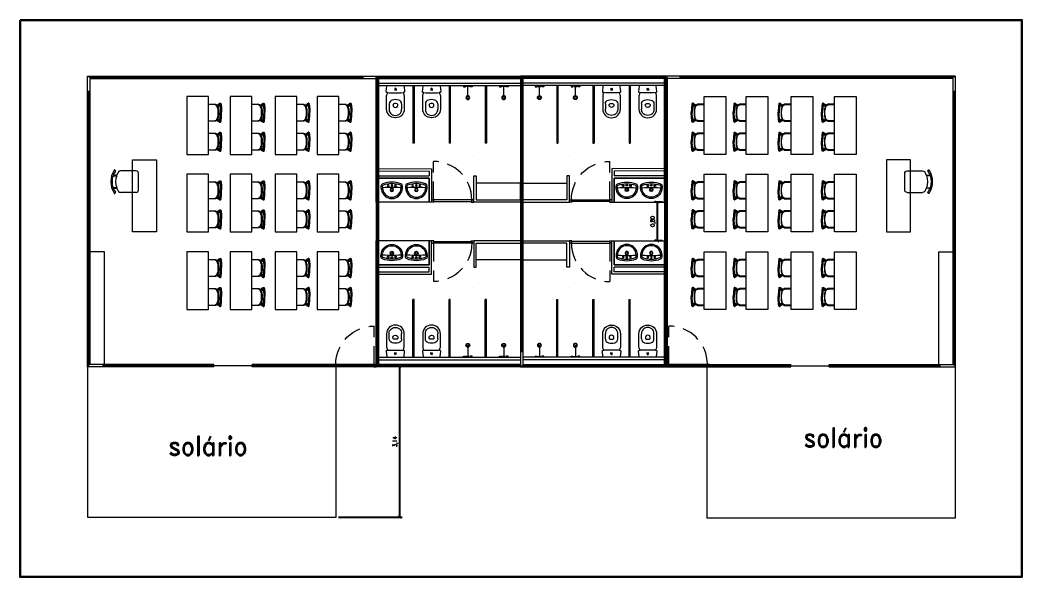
# Model space of a CAD drawing. Header units: metres. Extents: x 20 to 233, y -17 to 33.
# Drawn here: x 85.23 to 106.06, y 18.02 to 29.6 of the extents above; entities that cross this region are included whole.
import ezdxf

# ---------------------------------------------------------------- set-up
doc = ezdxf.new("R2010")
doc.units = ezdxf.units.M
doc.header["$LTSCALE"] = 0.3
doc.header["$PDMODE"] = 35
doc.header["$PDSIZE"] = 0.05
doc.linetypes.add('CENTER2', pattern=[28.575, 19.05, -3.175, 3.175, -3.175])
doc.linetypes.add('HIDDEN', pattern=[9.525, 6.35, -3.175])
doc.layers.get('0').update_dxf_attribs({"lineweight": 13})
doc.layers.get('Defpoints').update_dxf_attribs({"lineweight": 13})
doc.layers.add('arq-alvenaria-vista-cinza', color=7, linetype='Continuous', lineweight=13, true_color=0x858585)
doc.layers.add('estrut-eixos-linha', color=7, linetype='CENTER2', lineweight=9, true_color=0xc96e6f)
for name, color, linetype, lineweight in [('arq-alvenaria-vista-fina', 2, 'Continuous', 13), ('arq-janelas', 20, 'Continuous', 13), ('arq-metalica-media', 5, 'Continuous', 30), ('arq-portas', 4, 'Continuous', 13)]:
    doc.layers.add(name, color=color, linetype=linetype, lineweight=lineweight)
doc.styles.add('txt-cota', font='romand.shx', dxfattribs={"width": 0.85})
doc.styles.add('txt-pequeno', font='romand.shx', dxfattribs={"width": 0.9, "height": 1.6})
doc.dimstyles.new('Tecnica', dxfattribs={"dimscale": 0, "dimtxt": 1.65, "dimasz": 1.4, "dimexe": 1.25, "dimexo": 0.9, "dimtad": 1, "dimzin": 1, "dimtxsty": 'txt-cota', "dimblk": 'ARCHTICK', "dimcen": 2.5, "dimclrt": 7, "dimazin": 0, "dimtfac": 1, "dimtix": 1, "dimtmove": 0, "dimatfit": 3, "dimfxl": 1, "dimarcsym": 0})

# ---------------------------------------------------------------- blocks, each defined once
blk = doc.blocks.new('cadeirass')
at = {"layer": 'arq-alvenaria-vista-cinza'}
for p, q in [((149.67, -18.222), (149.671, -18.219)), ((149.67, -18.222), (149.671, -18.225)), ((149.671, -18.219), (149.672, -18.216)), ((149.672, -18.228), (149.671, -18.225)), ((149.672, -18.216), (149.676, -18.212)), ((149.672, -18.228), (149.673, -18.229)), ((149.682, -18.243), (149.673, -18.229)), ((149.676, -18.212), (149.681, -18.209)), ((149.681, -18.209), (149.686, -18.207)), ((149.69, -18.256), (149.682, -18.243)), ((149.685, -18.226), (149.688, -18.224)), ((149.686, -18.207), (149.692, -18.206)), ((149.693, -18.333), (149.686, -18.464)), ((149.688, -18.224), (149.689, -18.223)), ((149.689, -18.223), (149.692, -18.222)), ((149.697, -18.234), (149.689, -18.223)), ((149.696, -18.266), (149.69, -18.256)), ((149.692, -18.206), (149.72, -18.202)), ((149.692, -18.222), (149.696, -18.221)), ((149.695, -18.321), (149.693, -18.333)), ((149.699, -18.31), (149.695, -18.321)), ((149.696, -18.221), (149.722, -18.218)), ((149.709, -18.284), (149.696, -18.266)), ((149.707, -18.246), (149.697, -18.234)), ((149.706, -18.299), (149.699, -18.31)), ((149.699, -18.464), (149.706, -18.333)), ((149.703, -18.23), (149.702, -18.233)), ((149.703, -18.238), (149.702, -18.233)), ((149.703, -18.227), (149.707, -18.223)), ((149.703, -18.23), (149.703, -18.227)), ((149.708, -18.248), (149.703, -18.238)), ((149.714, -18.29), (149.706, -18.299)), ((149.706, -18.333), (149.708, -18.323)), ((149.707, -18.223), (149.711, -18.22)), ((149.709, -18.25), (149.707, -18.246)), ((149.712, -18.255), (149.708, -18.248)), ((149.708, -18.323), (149.712, -18.314)), ((149.709, -18.284), (149.718, -18.286)), ((149.711, -18.22), (149.713, -18.219)), ((149.716, -18.261), (149.712, -18.255)), ((149.712, -18.314), (149.717, -18.305)), ((149.724, -18.283), (149.714, -18.29)), ((149.716, -18.262), (149.716, -18.261)), ((149.716, -18.262), (149.719, -18.266)), ((149.717, -18.305), (149.725, -18.298)), ((149.718, -18.286), (149.725, -18.28)), ((149.719, -18.234), (149.72, -18.234)), ((149.719, -18.236), (149.719, -18.234)), ((149.719, -18.266), (149.729, -18.27)), ((149.719, -18.267), (149.723, -18.272)), ((149.72, -18.202), (149.748, -18.199)), ((149.72, -18.234), (149.721, -18.233)), ((149.724, -18.241), (149.72, -18.234)), ((149.721, -18.233), (149.724, -18.232)), ((149.722, -18.218), (149.75, -18.215)), ((149.725, -18.28), (149.723, -18.272)), ((149.724, -18.232), (149.728, -18.23)), ((149.728, -18.248), (149.724, -18.241)), ((149.741, -18.274), (149.724, -18.283)), ((149.725, -18.298), (149.734, -18.291)), ((149.728, -18.23), (149.761, -18.223)), ((149.732, -18.255), (149.728, -18.248)), ((149.729, -18.27), (149.735, -18.262)), ((149.735, -18.262), (149.732, -18.255)), ((149.734, -18.291), (149.749, -18.284)), ((149.759, -18.267), (149.741, -18.274)), ((149.748, -18.199), (149.776, -18.197)), ((149.749, -18.284), (149.765, -18.277)), ((149.75, -18.215), (149.777, -18.212)), ((149.777, -18.261), (149.759, -18.267)), ((149.761, -18.223), (149.796, -18.217)), ((149.765, -18.277), (149.782, -18.272)), ((149.776, -18.197), (149.804, -18.195)), ((149.777, -18.212), (149.805, -18.211)), ((149.796, -18.257), (149.777, -18.261)), ((149.782, -18.272), (149.799, -18.268)), ((149.796, -18.217), (149.833, -18.214)), ((149.815, -18.254), (149.796, -18.257)), ((149.799, -18.268), (149.816, -18.266)), ((149.804, -18.195), (149.833, -18.194)), ((149.805, -18.211), (149.833, -18.21)), ((149.834, -18.253), (149.815, -18.254)), ((149.816, -18.266), (149.834, -18.265)), ((149.833, -18.194), (149.861, -18.194)), ((149.833, -18.21), (149.861, -18.209)), ((149.833, -18.214), (149.87, -18.213)), ((149.906, -18.253), (149.834, -18.253)), ((149.834, -18.265), (149.906, -18.265)), ((149.861, -18.194), (149.879, -18.194)), ((149.861, -18.209), (149.879, -18.209)), ((149.907, -18.214), (149.87, -18.213)), ((149.908, -18.194), (149.879, -18.194)), ((149.907, -18.21), (149.879, -18.209)), ((149.926, -18.254), (149.906, -18.253)), ((149.906, -18.265), (149.924, -18.266)), ((149.935, -18.211), (149.907, -18.21)), ((149.944, -18.217), (149.907, -18.214)), ((149.936, -18.195), (149.908, -18.194)), ((149.924, -18.266), (149.941, -18.268)), ((149.945, -18.257), (149.926, -18.254)), ((149.963, -18.212), (149.935, -18.211)), ((149.965, -18.197), (149.936, -18.195)), ((149.941, -18.268), (149.958, -18.272)), ((149.979, -18.223), (149.944, -18.217)), ((149.964, -18.261), (149.945, -18.257)), ((149.958, -18.272), (149.975, -18.277)), ((149.991, -18.215), (149.963, -18.212)), ((149.982, -18.267), (149.964, -18.261)), ((149.993, -18.199), (149.965, -18.197)), ((149.975, -18.277), (149.991, -18.284)), ((150.013, -18.23), (149.979, -18.223)), ((149.999, -18.274), (149.982, -18.267)), ((150.018, -18.218), (149.991, -18.215)), ((149.991, -18.284), (150.006, -18.291)), ((150.02, -18.202), (149.993, -18.199)), ((149.999, -18.274), (150.025, -18.286)), ((150.005, -18.262), (150.008, -18.255)), ((150.005, -18.262), (150.012, -18.27)), ((150.006, -18.291), (150.015, -18.298)), ((150.008, -18.255), (150.012, -18.248)), ((150.012, -18.248), (150.016, -18.241)), ((150.012, -18.27), (150.022, -18.266)), ((150.017, -18.232), (150.013, -18.23)), ((150.015, -18.298), (150.023, -18.305)), ((150.016, -18.241), (150.02, -18.234)), ((150.017, -18.272), (150.016, -18.28)), ((150.016, -18.28), (150.024, -18.285)), ((150.019, -18.233), (150.017, -18.232)), ((150.021, -18.267), (150.017, -18.272)), ((150.044, -18.221), (150.018, -18.218)), ((150.021, -18.234), (150.019, -18.233)), ((150.048, -18.206), (150.02, -18.202)), ((150.021, -18.234), (150.021, -18.234)), ((150.021, -18.236), (150.021, -18.234)), ((150.024, -18.262), (150.022, -18.266)), ((150.023, -18.305), (150.029, -18.314)), ((150.024, -18.262), (150.025, -18.261)), ((150.024, -18.285), (150.033, -18.283)), ((150.025, -18.261), (150.028, -18.255)), ((150.035, -18.299), (150.025, -18.286)), ((150.029, -18.22), (150.027, -18.219)), ((150.028, -18.255), (150.032, -18.248)), ((150.033, -18.223), (150.029, -18.22)), ((150.029, -18.314), (150.032, -18.323)), ((150.031, -18.25), (150.034, -18.246)), ((150.032, -18.248), (150.038, -18.238)), ((150.032, -18.323), (150.034, -18.333)), ((150.037, -18.227), (150.033, -18.223)), ((150.033, -18.283), (150.044, -18.266)), ((150.034, -18.246), (150.043, -18.234)), ((150.034, -18.333), (150.041, -18.464)), ((150.041, -18.31), (150.035, -18.299)), ((150.038, -18.23), (150.037, -18.227)), ((150.038, -18.23), (150.038, -18.233)), ((150.038, -18.238), (150.038, -18.233)), ((150.045, -18.321), (150.041, -18.31)), ((150.043, -18.234), (150.051, -18.223)), ((150.048, -18.222), (150.044, -18.221)), ((150.044, -18.266), (150.05, -18.256)), ((150.047, -18.333), (150.045, -18.321)), ((150.055, -18.464), (150.047, -18.333)), ((150.054, -18.207), (150.048, -18.206)), ((150.051, -18.223), (150.048, -18.222)), ((150.05, -18.256), (150.058, -18.243)), ((150.053, -18.224), (150.051, -18.223)), ((150.055, -18.226), (150.053, -18.224)), ((150.06, -18.209), (150.054, -18.207)), ((150.058, -18.243), (150.068, -18.229)), ((150.064, -18.212), (150.06, -18.209)), ((150.068, -18.216), (150.064, -18.212)), ((150.068, -18.216), (150.069, -18.219)), ((150.069, -18.228), (150.068, -18.229)), ((150.07, -18.222), (150.069, -18.219)), ((150.07, -18.222), (150.069, -18.225)), ((150.069, -18.228), (150.069, -18.225)), ((150.274, -18.219), (150.275, -18.216)), ((150.274, -18.222), (150.274, -18.219)), ((150.274, -18.222), (150.274, -18.225)), ((150.275, -18.228), (150.274, -18.225)), ((150.275, -18.216), (150.279, -18.212)), ((150.275, -18.228), (150.276, -18.229)), ((150.285, -18.243), (150.276, -18.229)), ((150.279, -18.212), (150.284, -18.209)), ((150.284, -18.209), (150.29, -18.207)), ((150.294, -18.256), (150.285, -18.243)), ((150.289, -18.226), (150.291, -18.224)), ((150.296, -18.333), (150.289, -18.464)), ((150.29, -18.207), (150.296, -18.206)), ((150.291, -18.224), (150.293, -18.223)), ((150.293, -18.223), (150.296, -18.222)), ((150.301, -18.234), (150.293, -18.223)), ((150.3, -18.266), (150.294, -18.256)), ((150.296, -18.206), (150.323, -18.202)), ((150.296, -18.222), (150.3, -18.221)), ((150.298, -18.321), (150.296, -18.333)), ((150.303, -18.31), (150.298, -18.321)), ((150.3, -18.221), (150.326, -18.218)), ((150.312, -18.284), (150.3, -18.266)), ((150.31, -18.246), (150.301, -18.234)), ((150.309, -18.299), (150.303, -18.31)), ((150.303, -18.464), (150.31, -18.333)), ((150.306, -18.23), (150.305, -18.233)), ((150.306, -18.238), (150.305, -18.233)), ((150.306, -18.23), (150.307, -18.227)), ((150.312, -18.248), (150.306, -18.238)), ((150.307, -18.227), (150.31, -18.223)), ((150.318, -18.29), (150.309, -18.299)), ((150.31, -18.223), (150.315, -18.22)), ((150.313, -18.25), (150.31, -18.246)), ((150.31, -18.333), (150.311, -18.323)), ((150.311, -18.323), (150.315, -18.314)), ((150.316, -18.255), (150.312, -18.248)), ((150.312, -18.284), (150.322, -18.286)), ((150.315, -18.22), (150.316, -18.219)), ((150.315, -18.314), (150.321, -18.305)), ((150.319, -18.261), (150.316, -18.255)), ((150.328, -18.283), (150.318, -18.29)), ((150.32, -18.262), (150.319, -18.261)), ((150.32, -18.262), (150.322, -18.266)), ((150.321, -18.305), (150.328, -18.298)), ((150.322, -18.236), (150.323, -18.234)), ((150.322, -18.266), (150.332, -18.27)), ((150.322, -18.286), (150.329, -18.28)), ((150.323, -18.202), (150.351, -18.199)), ((150.323, -18.234), (150.324, -18.233)), ((150.328, -18.241), (150.323, -18.234)), ((150.323, -18.234), (150.323, -18.234)), ((150.323, -18.267), (150.327, -18.272)), ((150.324, -18.233), (150.327, -18.232)), ((150.326, -18.218), (150.353, -18.215)), ((150.327, -18.232), (150.331, -18.23)), ((150.329, -18.28), (150.327, -18.272)), ((150.332, -18.248), (150.328, -18.241)), ((150.345, -18.274), (150.328, -18.283)), ((150.328, -18.298), (150.337, -18.291)), ((150.331, -18.23), (150.364, -18.223)), ((150.335, -18.255), (150.332, -18.248)), ((150.332, -18.27), (150.339, -18.262)), ((150.339, -18.262), (150.335, -18.255)), ((150.337, -18.291), (150.353, -18.284)), ((150.362, -18.267), (150.345, -18.274)), ((150.351, -18.199), (150.379, -18.197)), ((150.353, -18.215), (150.381, -18.212)), ((150.353, -18.284), (150.369, -18.277)), ((150.38, -18.261), (150.362, -18.267)), ((150.364, -18.223), (150.4, -18.217)), ((150.369, -18.277), (150.385, -18.272)), ((150.379, -18.197), (150.407, -18.195)), ((150.399, -18.257), (150.38, -18.261)), ((150.381, -18.212), (150.408, -18.211)), ((150.385, -18.272), (150.402, -18.268)), ((150.418, -18.254), (150.399, -18.257)), ((150.4, -18.217), (150.436, -18.214)), ((150.402, -18.268), (150.42, -18.266)), ((150.407, -18.195), (150.436, -18.194)), ((150.408, -18.211), (150.437, -18.21)), ((150.437, -18.253), (150.418, -18.254)), ((150.42, -18.266), (150.437, -18.265)), ((150.436, -18.194), (150.465, -18.194)), ((150.436, -18.214), (150.474, -18.213)), ((150.437, -18.21), (150.465, -18.209)), ((150.51, -18.253), (150.437, -18.253)), ((150.437, -18.265), (150.51, -18.265)), ((150.465, -18.194), (150.483, -18.194)), ((150.465, -18.209), (150.482, -18.209)), ((150.511, -18.214), (150.474, -18.213)), ((150.511, -18.21), (150.482, -18.209)), ((150.511, -18.194), (150.483, -18.194)), ((150.529, -18.254), (150.51, -18.253)), ((150.51, -18.265), (150.527, -18.266)), ((150.54, -18.195), (150.511, -18.194)), ((150.539, -18.211), (150.511, -18.21)), ((150.547, -18.217), (150.511, -18.214)), ((150.527, -18.266), (150.545, -18.268)), ((150.548, -18.257), (150.529, -18.254)), ((150.567, -18.212), (150.539, -18.211)), ((150.568, -18.197), (150.54, -18.195)), ((150.545, -18.268), (150.562, -18.272)), ((150.583, -18.223), (150.547, -18.217)), ((150.567, -18.261), (150.548, -18.257)), ((150.562, -18.272), (150.578, -18.277)), ((150.594, -18.215), (150.567, -18.212)), ((150.585, -18.267), (150.567, -18.261)), ((150.596, -18.199), (150.568, -18.197)), ((150.578, -18.277), (150.594, -18.284)), ((150.616, -18.23), (150.583, -18.223)), ((150.603, -18.274), (150.585, -18.267)), ((150.621, -18.218), (150.594, -18.215)), ((150.594, -18.284), (150.61, -18.291)), ((150.624, -18.202), (150.596, -18.199)), ((150.603, -18.274), (150.629, -18.286)), ((150.609, -18.262), (150.612, -18.255)), ((150.609, -18.262), (150.615, -18.27)), ((150.61, -18.291), (150.619, -18.298)), ((150.612, -18.255), (150.615, -18.248)), ((150.615, -18.248), (150.62, -18.241)), ((150.615, -18.27), (150.625, -18.266)), ((150.62, -18.232), (150.616, -18.23)), ((150.619, -18.298), (150.626, -18.305)), ((150.623, -18.233), (150.62, -18.232)), ((150.62, -18.241), (150.624, -18.234)), ((150.624, -18.267), (150.62, -18.272)), ((150.62, -18.272), (150.62, -18.28)), ((150.62, -18.28), (150.627, -18.285)), ((150.648, -18.221), (150.621, -18.218)), ((150.624, -18.234), (150.623, -18.233)), ((150.651, -18.206), (150.624, -18.202)), ((150.624, -18.234), (150.624, -18.234)), ((150.625, -18.236), (150.624, -18.234)), ((150.628, -18.262), (150.625, -18.266)), ((150.626, -18.305), (150.632, -18.314)), ((150.627, -18.285), (150.636, -18.283)), ((150.628, -18.261), (150.631, -18.255)), ((150.628, -18.262), (150.628, -18.261)), ((150.638, -18.299), (150.629, -18.286)), ((150.632, -18.22), (150.631, -18.219)), ((150.631, -18.255), (150.635, -18.248)), ((150.637, -18.223), (150.632, -18.22)), ((150.632, -18.314), (150.636, -18.323)), ((150.634, -18.25), (150.637, -18.246)), ((150.635, -18.248), (150.641, -18.238)), ((150.636, -18.283), (150.647, -18.266)), ((150.636, -18.323), (150.637, -18.333)), ((150.64, -18.227), (150.637, -18.223)), ((150.637, -18.246), (150.646, -18.234)), ((150.637, -18.333), (150.645, -18.464)), ((150.645, -18.31), (150.638, -18.299)), ((150.641, -18.23), (150.64, -18.227)), ((150.641, -18.23), (150.642, -18.233)), ((150.641, -18.238), (150.642, -18.233)), ((150.649, -18.321), (150.645, -18.31)), ((150.646, -18.234), (150.655, -18.223)), ((150.647, -18.266), (150.654, -18.256)), ((150.652, -18.222), (150.648, -18.221)), ((150.651, -18.333), (150.649, -18.321)), ((150.658, -18.207), (150.651, -18.206)), ((150.658, -18.464), (150.651, -18.333)), ((150.655, -18.223), (150.652, -18.222)), ((150.654, -18.256), (150.662, -18.243)), ((150.656, -18.224), (150.655, -18.223)), ((150.658, -18.226), (150.656, -18.224)), ((150.663, -18.209), (150.658, -18.207)), ((150.662, -18.243), (150.671, -18.229)), ((150.668, -18.212), (150.663, -18.209)), ((150.672, -18.216), (150.668, -18.212)), ((150.672, -18.228), (150.671, -18.229)), ((150.672, -18.216), (150.673, -18.219)), ((150.672, -18.228), (150.673, -18.225)), ((150.674, -18.222), (150.673, -18.219)), ((150.674, -18.222), (150.673, -18.225))]:
    blk.add_line(p, q, dxfattribs=at)
blk = doc.blocks.new('Sessel1')
for p, q in [((-140.1, -37.9), (-139.1, -38.9)), ((-129.5, -34.5), (-129.5, -42)), ((-128.5, -41.6), (-128.5, -34.1)), ((-103.5, -34.1), (-103.5, -41.6)), ((-102.5, -42), (-102.5, -34.5)), ((-91.9, -37.9), (-92.9, -38.9)), ((-138.5, -82), (-138.5, -49.6)), ((-93.5, -82), (-93.5, -49.6)), ((-133.5, -87), (-98.5, -87))]:
    blk.add_line(p, q)
for centre, radius, start, end in [((-139.4, -37.2), 1, 121.8121, 225), ((-116, -74.9), 45.4, 58.1879, 121.8121), ((-138.4, -38.2), 1, 225, 305.577), ((-116, -69.5), 37.5, 111.1002, 125.577), ((-116, -69.5), 37.5, 70.5288, 109.4712), ((-116, -77), 37.5, 70.5288, 109.4712), ((-116, -69.5), 37.5, 54.423, 68.8998), ((-93.6, -38.2), 1, 234.423, 315), ((-92.6, -37.2), 1, 315, 58.1879), ((-133.5, -49.6), 5, 122.579, 180), ((-116, -77), 37.5, 111.1002, 122.579), ((-116, -77), 37.5, 57.421, 68.8998), ((-98.5, -49.6), 5, 0, 57.421), ((-98.5, -49.6), 5, 0, 57.421), ((-133.5, -82), 5, 180, 270), ((-98.5, -82), 5, 270, 0)]:
    blk.add_arc(centre, radius, start, end)
blk = doc.blocks.new('*U45')
at = {"linetype": 'HIDDEN', "ltscale": 0.2}
blk.add_line((0.04, 0), (0.04, 0.8), dxfattribs=at)
at = {"color": 0}
for points in [[(0, 0), (0.04, 0), (0.04, -0.035), (0.05, -0.035), (0.05, -0.05), (0, -0.05)], [(0.88, 0), (0.84, 0), (0.84, -0.035), (0.83, -0.035), (0.83, -0.05), (0.88, -0.05)]]:
    blk.add_lwpolyline(points, dxfattribs=at)
blk.add_lwpolyline([(0.04, 0), (0.04, -0.035), (0.84, -0.035), (0.84, 0)], close=True, dxfattribs=at)
at = {"color": 0, "linetype": 'HIDDEN', "ltscale": 0.2}
blk.add_arc((0.04, 0), 0.8, 0, 90, dxfattribs=at)
blk = doc.blocks.new('werfew')
for p, q in [((320.668, 364.238), (320.668, 364.21)), ((320.698, 364.238), (320.698, 364.21)), ((320.554, 363.926), (320.554, 363.82)), ((320.812, 363.926), (320.812, 363.82))]:
    blk.add_line(p, q)
blk.add_lwpolyline([(320.867, 364.099), (320.867, 363.819, -0.414214), (320.687, 363.639, -0.005002), (320.683, 363.639, -0.005002), (320.679, 363.639, -0.414214), (320.499, 363.819), (320.499, 364.099, -0.005595), (320.522, 364.162, -0.000857), (320.512, 364.162, -0.423453), (320.493, 364.184), (320.505, 364.3, -0.388879), (320.515, 364.309), (320.683, 364.309), (320.852, 364.309, -0.388879), (320.862, 364.3), (320.873, 364.184, -0.423453), (320.854, 364.162, -0.000857), (320.844, 364.162, -0.005595)], format="xyb", close=True)
for centre, radius, start, end in [((320.683, 364.238), 0.015, 90, 180), ((320.683, 364.238), 0.0135, 90, 270), ((320.683, 364.238), 0.015, 0, 90), ((320.683, 364.238), 0.0135, 270, 90), ((320.679, 367.158), 3, 266.998, 270.0713), ((320.679, 363.777), 0.24, 89.1089, 104.9552), ((320.687, 367.158), 3, 269.9287, 273.002), ((320.687, 363.777), 0.24, 75.0448, 90.8911), ((320.639, 363.926), 0.085, 104.9552, 180), ((320.794, 363.82), 0.24, 180, 188.2293), ((320.682, 363.902), 0.05, 163.0176, 270.8392), ((320.654, 363.91), 0.02, 108.7324, 163.0176), ((320.679, 363.835), 0.1, 87.8611, 108.7324), ((320.687, 363.835), 0.1, 71.2676, 92.1389), ((320.684, 363.902), 0.05, 269.1608, 16.9824), ((320.713, 363.91), 0.02, 16.9824, 71.2676), ((320.727, 363.926), 0.085, 0, 75.0448), ((320.572, 363.82), 0.24, 351.7707, 0), ((320.657, 363.801), 0.102, 188.2293, 219.2894), ((320.679, 363.819), 0.13, 219.2894, 271.6452), ((320.687, 363.819), 0.13, 268.3548, 320.7106), ((320.709, 363.801), 0.102, 320.7106, 351.7707)]:
    blk.add_arc(centre, radius, start, end)
blk = doc.blocks.new('griferia ducha')
for p, q in [((485.824, 339.022), (485.824, 338.962)), ((485.829, 339.022), (485.829, 338.962)), ((485.594, 338.992), (485.844, 338.992))]:
    blk.add_line(p, q)
for points in [[(485.844, 339.082), (485.819, 339.082), (485.819, 339.042), (485.844, 339.042)], [(485.844, 338.902), (485.819, 338.902), (485.819, 338.942), (485.844, 338.942)]]:
    blk.add_lwpolyline(points)
for radius in [0.04, 0.03]:
    blk.add_circle((485.594, 338.992), radius)
blk = doc.blocks.new('z')
blk.add_lwpolyline([(325.205, 358.876, 0.093917), (325.012, 358.839, 0.299984), (324.98, 358.794), (324.98, 358.792, 0.063919), (324.988, 358.716, 0.353062), (325.205, 358.536, 0.353062), (325.423, 358.716, 0.063919), (325.43, 358.792), (325.43, 358.794, 0.299984), (325.398, 358.839, 0.093917)], format="xyb", close=True)
for centre, radius, start, end in [((325.031, 358.79), 0.0223, 111.5151, 178.3087), ((325.206, 358.346), 0.5, 90, 111.5151), ((325.13, 358.802), 0.0175, 90, 270), ((325.13, 358.802), 0.0175, 270, 90), ((325.206, 358.809), 0.0175, 90, 270), ((325.206, 358.346), 0.5, 68.4885, 90.0036), ((325.206, 358.809), 0.0175, 270.0036, 90.0036), ((325.282, 358.802), 0.0175, 90.0036, 270.0036), ((325.282, 358.802), 0.0175, 270.0036, 90.0036), ((325.381, 358.79), 0.0223, 1.6949, 68.4885), ((325.28, 358.783), 0.272, 178.3087, 192.9189), ((325.026, 358.744), 0.015, 95.3515, 174.5503), ((325.206, 358.758), 0.194, 190.9055, 270), ((325.206, 356.827), 1.94, 90, 95.3515), ((325.206, 358.716), 0.036, 90, 270), ((325.206, 358.716), 0.023, 90, 270), ((325.206, 356.827), 1.94, 84.6521, 90.0036), ((325.206, 358.716), 0.036, 270.0036, 90.0036), ((325.206, 358.716), 0.023, 270.0036, 90.0036), ((325.206, 358.758), 0.194, 270.0036, 349.0981), ((325.385, 358.744), 0.015, 5.4533, 84.6521), ((325.131, 358.783), 0.272, 347.0847, 1.6949)]:
    blk.add_arc(centre, radius, start, end)
blk = doc.blocks.new('_ArchTick')
at = {"color": 0, "linetype": 'ByBlock', "const_width": 0.15}
blk.add_lwpolyline([(-0.5, -0.5), (0.5, 0.5)], dxfattribs=at)
blk = doc.blocks.new('*D48')
at = {"color": 0, "lineweight": -2, "transparency": 16777216}
for p, q in [((98.587, 25.812), (98.412, 25.812)), ((98.474, 25.812), (98.474, 25.012)), ((98.587, 25.012), (98.412, 25.012))]:
    blk.add_line(p, q, dxfattribs=at)
at = {"layer": 'Defpoints', "color": 0, "transparency": 16777216}
for p in [(98.632, 25.812), (98.474, 25.012), (98.632, 25.012)]:
    blk.add_point(p, dxfattribs=at)
at = {"color": 0, "lineweight": -2, "transparency": 16777216, "xscale": 0.06999999999999999, "yscale": 0.06999999999999999, "zscale": 0.06999999999999999}
for p, rotation in [((98.474, 25.812), 90), ((98.474, 25.012), 270)]:
    blk.add_blockref('_ArchTick', p, dxfattribs=dict(at, rotation=rotation))
at = {"color": 7, "transparency": 16777216, "insert": (98.394, 25.412), "char_height": 0.0825, "attachment_point": 5, "rotation": 90, "style": 'txt-cota'}
blk.add_mtext('0,80', dxfattribs=at)
blk = doc.blocks.new('*D99')
at = {"layer": 'arq-metalica-media', "color": 0, "lineweight": -2, "transparency": 16777216}
for p, q in [((91.847, 22.402), (93.177, 22.402)), ((93.115, 22.402), (93.115, 19.264)), ((91.847, 19.264), (93.177, 19.264))]:
    blk.add_line(p, q, dxfattribs=at)
at = {"layer": 'Defpoints', "color": 0, "transparency": 16777216}
for p in [(91.802, 22.402), (91.802, 19.264), (93.115, 19.264)]:
    blk.add_point(p, dxfattribs=at)
at = {"layer": 'arq-metalica-media', "color": 0, "lineweight": -2, "transparency": 16777216, "xscale": 0.06999999999999999, "yscale": 0.06999999999999999, "zscale": 0.06999999999999999}
for p, rotation in [((93.115, 22.402), 90), ((93.115, 19.264), 270)]:
    blk.add_blockref('_ArchTick', p, dxfattribs=dict(at, rotation=rotation))
at = {"layer": 'arq-metalica-media', "color": 7, "transparency": 16777216, "insert": (93.035, 20.833), "char_height": 0.0825, "attachment_point": 5, "rotation": 90, "style": 'txt-cota'}
blk.add_mtext('3,14', dxfattribs=at)

msp = doc.modelspace()

# ---------------------------------------------------------------- linework, layer by layer
for p, q in [((94.662, 26.786), (94.662, 26.786)), ((96.652, 26.786), (96.652, 26.786)), ((94.662, 24.039), (94.662, 24.039)), ((96.652, 24.039), (96.652, 24.039))]:
    msp.add_line(p, q)
at = {"layer": 'arq-alvenaria-vista-cinza'}
for p, q in [((93.397, 28.237), (93.397, 27.037)), ((93.422, 28.237), (93.422, 27.037)), ((94.149, 28.237), (94.149, 27.037)), ((94.174, 28.237), (94.174, 27.037)), ((94.902, 28.237), (94.902, 27.037)), ((94.927, 28.237), (94.927, 27.037)), ((96.387, 28.237), (96.387, 27.037)), ((96.412, 28.237), (96.412, 27.037)), ((97.139, 28.237), (97.139, 27.037)), ((97.164, 28.237), (97.164, 27.037)), ((97.892, 28.237), (97.892, 27.037)), ((97.917, 28.237), (97.917, 27.037)), ((93.422, 27.037), (93.397, 27.037)), ((94.174, 27.037), (94.149, 27.037)), ((94.927, 27.037), (94.902, 27.037)), ((96.387, 27.037), (96.412, 27.037)), ((97.139, 27.037), (97.164, 27.037)), ((97.892, 27.037), (97.917, 27.037)), ((86.982, 24.78), (86.682, 24.78)), ((86.982, 22.437), (86.982, 24.78)), ((104.332, 22.437), (104.332, 24.78)), ((104.332, 24.78), (104.632, 24.78)), ((93.397, 22.587), (93.397, 23.787)), ((93.422, 23.787), (93.397, 23.787)), ((93.422, 22.587), (93.422, 23.787)), ((94.149, 22.587), (94.149, 23.787)), ((94.174, 23.787), (94.149, 23.787)), ((94.174, 22.587), (94.174, 23.787)), ((94.902, 22.587), (94.902, 23.787)), ((94.927, 23.787), (94.902, 23.787)), ((94.927, 22.587), (94.927, 23.787)), ((96.387, 22.587), (96.387, 23.787)), ((96.387, 23.787), (96.412, 23.787)), ((96.412, 22.587), (96.412, 23.787)), ((97.139, 22.587), (97.139, 23.787)), ((97.139, 23.787), (97.164, 23.787)), ((97.164, 22.587), (97.164, 23.787)), ((97.892, 22.587), (97.892, 23.787)), ((97.892, 23.787), (97.917, 23.787)), ((97.917, 22.587), (97.917, 23.787))]:
    msp.add_line(p, q, dxfattribs=at)
for points in [[(88.698, 28.008), (88.698, 26.808), (89.148, 26.808), (89.148, 28.008), (88.698, 28.008)], [(89.6, 28.008), (89.6, 26.808), (90.05, 26.808), (90.05, 28.008), (89.6, 28.008)], [(90.534, 28.008), (90.534, 26.808), (90.984, 26.808), (90.984, 28.008), (90.534, 28.008)], [(91.407, 28.008), (91.407, 26.808), (91.857, 26.808), (91.857, 28.008), (91.407, 28.008)], [(99.906, 28.008), (99.906, 26.808), (99.456, 26.808), (99.456, 28.008), (99.906, 28.008)], [(100.78, 28.008), (100.78, 26.808), (100.33, 26.808), (100.33, 28.008), (100.78, 28.008)], [(101.714, 28.008), (101.714, 26.808), (101.264, 26.808), (101.264, 28.008), (101.714, 28.008)], [(102.616, 28.008), (102.616, 26.808), (102.166, 26.808), (102.166, 28.008), (102.616, 28.008)], [(87.566, 26.694), (88.066, 26.694), (88.066, 25.194), (87.566, 25.194), (87.566, 26.694)], [(103.748, 26.694), (103.248, 26.694), (103.248, 25.194), (103.748, 25.194), (103.748, 26.694)], [(88.698, 26.394), (88.698, 25.194), (89.148, 25.194), (89.148, 26.394), (88.698, 26.394)], [(89.6, 26.394), (89.6, 25.194), (90.05, 25.194), (90.05, 26.394), (89.6, 26.394)], [(90.534, 26.394), (90.534, 25.194), (90.984, 25.194), (90.984, 26.394), (90.534, 26.394)], [(91.407, 26.394), (91.407, 25.194), (91.857, 25.194), (91.857, 26.394), (91.407, 26.394)], [(92.682, 25.812), (92.682, 26.312), (93.732, 26.312), (93.732, 25.812), (92.682, 25.812)], [(98.632, 25.812), (98.632, 26.312), (97.582, 26.312), (97.582, 25.812), (98.632, 25.812)], [(99.906, 26.394), (99.906, 25.194), (99.456, 25.194), (99.456, 26.394), (99.906, 26.394)], [(100.78, 26.394), (100.78, 25.194), (100.33, 25.194), (100.33, 26.394), (100.78, 26.394)], [(101.714, 26.394), (101.714, 25.194), (101.264, 25.194), (101.264, 26.394), (101.714, 26.394)], [(102.616, 26.394), (102.616, 25.194), (102.166, 25.194), (102.166, 26.394), (102.616, 26.394)], [(94.778, 25.862), (95.633, 25.862), (95.633, 26.21), (94.712, 26.21), (94.712, 25.862)], [(96.535, 25.862), (95.68, 25.862), (95.68, 26.21), (96.601, 26.21), (96.601, 25.862)], [(92.682, 25.012), (92.682, 24.512), (93.732, 24.512), (93.732, 25.012), (92.682, 25.012)], [(98.632, 25.012), (98.632, 24.512), (97.582, 24.512), (97.582, 25.012), (98.632, 25.012)], [(94.778, 24.962), (95.633, 24.962), (95.633, 24.615), (94.712, 24.615), (94.712, 24.962)], [(96.535, 24.962), (95.68, 24.962), (95.68, 24.615), (96.601, 24.615), (96.601, 24.962)], [(88.698, 24.78), (88.698, 23.58), (89.148, 23.58), (89.148, 24.78), (88.698, 24.78)], [(89.6, 24.78), (89.6, 23.58), (90.05, 23.58), (90.05, 24.78), (89.6, 24.78)], [(90.534, 24.78), (90.534, 23.58), (90.984, 23.58), (90.984, 24.78), (90.534, 24.78)], [(91.407, 24.78), (91.407, 23.58), (91.857, 23.58), (91.857, 24.78), (91.407, 24.78)], [(99.906, 24.78), (99.906, 23.58), (99.456, 23.58), (99.456, 24.78), (99.906, 24.78)], [(100.78, 24.78), (100.78, 23.58), (100.33, 23.58), (100.33, 24.78), (100.78, 24.78)], [(101.714, 24.78), (101.714, 23.58), (101.264, 23.58), (101.264, 24.78), (101.714, 24.78)], [(102.616, 24.78), (102.616, 23.58), (102.166, 23.58), (102.166, 24.78), (102.616, 24.78)]]:
    msp.add_lwpolyline(points, dxfattribs=at)
at = {"layer": 'arq-alvenaria-vista-fina'}
for p, q in [((92.682, 28.287), (95.632, 28.287)), ((92.682, 28.237), (95.632, 28.237)), ((98.632, 28.287), (95.682, 28.287)), ((98.632, 28.237), (95.682, 28.237)), ((92.682, 25.812), (92.632, 25.812)), ((98.632, 25.812), (98.682, 25.812)), ((92.682, 25.012), (92.632, 25.012)), ((98.632, 25.012), (98.682, 25.012)), ((86.682, 23.317), (86.632, 23.317)), ((104.632, 23.317), (104.682, 23.317)), ((92.682, 22.587), (95.632, 22.587)), ((92.682, 22.537), (95.632, 22.537)), ((98.632, 22.587), (95.682, 22.587)), ((98.632, 22.537), (95.682, 22.537)), ((86.682, 22.437), (86.632, 22.437)), ((89.257, 22.387), (89.257, 22.437)), ((90.057, 22.387), (90.057, 22.437)), ((101.257, 22.387), (101.257, 22.437)), ((102.057, 22.387), (102.057, 22.437)), ((104.632, 22.437), (104.682, 22.437))]:
    msp.add_line(p, q, dxfattribs=at)
for points in [[(86.632, 22.437), (86.632, 28.437), (92.682, 28.437), (92.682, 22.387), (90.057, 22.387)], [(86.682, 22.437), (86.682, 28.387), (92.632, 28.387), (92.632, 22.437), (90.057, 22.437)], [(92.632, 25.812), (92.632, 28.437), (95.682, 28.437), (95.682, 22.387), (92.632, 22.387), (92.632, 25.012)], [(92.682, 25.812), (92.682, 28.387), (95.632, 28.387), (95.632, 22.437), (92.682, 22.437), (92.682, 25.012)], [(98.682, 25.812), (98.682, 28.437), (95.632, 28.437), (95.632, 22.387), (98.682, 22.387), (98.682, 25.012)], [(98.632, 25.812), (98.632, 28.387), (95.682, 28.387), (95.682, 22.437), (98.632, 22.437), (98.632, 25.012)], [(104.682, 22.437), (104.682, 28.437), (98.632, 28.437), (98.632, 22.387), (101.257, 22.387)], [(104.632, 22.437), (104.632, 28.387), (98.682, 28.387), (98.682, 22.437), (101.257, 22.437)], [(92.682, 26.512), (93.782, 26.51), (93.782, 26.36)], [(98.632, 26.512), (97.532, 26.51), (97.532, 26.36)], [(92.682, 26.462), (93.732, 26.46), (93.732, 26.36)], [(92.682, 26.36), (93.732, 26.36)], [(93.782, 26.36), (93.782, 25.812), (93.732, 25.812), (93.732, 26.312), (92.682, 26.312)], [(95.632, 25.812), (94.662, 25.812), (94.663, 26.36), (94.712, 26.361), (94.712, 25.863), (95.633, 25.862)], [(95.681, 25.812), (96.652, 25.812), (96.651, 26.36), (96.601, 26.361), (96.601, 25.863), (95.68, 25.862)], [(97.532, 26.36), (97.532, 25.812), (97.582, 25.812), (97.582, 26.312), (98.632, 26.312)], [(98.632, 26.462), (97.582, 26.46), (97.582, 26.36)], [(98.632, 26.36), (97.582, 26.36)], [(93.782, 24.464), (93.782, 25.012), (93.732, 25.012), (93.732, 24.512), (92.682, 24.512)], [(95.632, 25.012), (94.662, 25.012), (94.663, 24.464), (94.712, 24.464), (94.712, 24.962), (95.633, 24.962)], [(95.681, 25.012), (96.652, 25.012), (96.651, 24.464), (96.601, 24.464), (96.601, 24.962), (95.68, 24.962)], [(97.532, 24.464), (97.532, 25.012), (97.582, 25.012), (97.582, 24.512), (98.632, 24.512)], [(92.682, 24.464), (93.732, 24.464)], [(92.682, 24.313), (93.782, 24.314), (93.782, 24.464)], [(92.682, 24.363), (93.732, 24.364), (93.732, 24.464)], [(98.632, 24.313), (97.532, 24.314), (97.532, 24.464)], [(98.632, 24.464), (97.582, 24.464)], [(98.632, 24.363), (97.582, 24.364), (97.582, 24.464)], [(89.257, 22.387), (86.632, 22.387), (86.632, 22.437)], [(89.257, 22.437), (86.682, 22.437)], [(102.057, 22.437), (104.632, 22.437)], [(102.057, 22.387), (104.682, 22.387), (104.682, 22.437)]]:
    msp.add_lwpolyline(points, dxfattribs=at)
at = {"layer": 'arq-janelas'}
for p, q in [((86.632, 22.387), (86.632, 19.264)), ((91.802, 19.264), (91.802, 22.402)), ((99.512, 22.372), (99.512, 19.249)), ((104.682, 19.249), (104.682, 22.387)), ((86.632, 19.264), (91.802, 19.264)), ((99.512, 19.249), (104.682, 19.249))]:
    msp.add_line(p, q, dxfattribs=at)
at = {"layer": 'arq-metalica-media', "color": 30, "true_color": 0xf8991e}
msp.add_lwpolyline([(85.227, 29.601), (106.063, 29.601), (106.063, 18.019), (85.227, 18.019)], close=True, dxfattribs=at)
at = {"layer": 'estrut-eixos-linha'}
for points in [[(86.657, 28.412), (92.657, 28.412), (92.657, 22.412), (86.657, 22.412), (86.657, 28.412)], [(92.657, 22.412), (92.657, 28.412), (95.657, 28.412), (95.657, 22.412), (92.657, 22.412)], [(98.657, 22.412), (98.657, 28.412), (95.657, 28.412), (95.657, 22.412), (98.657, 22.412)], [(104.657, 28.412), (98.657, 28.412), (98.657, 22.412), (104.657, 22.412), (104.657, 28.412)]]:
    msp.add_lwpolyline(points, dxfattribs=at)

# ---------------------------------------------------------------- block references
at = {"layer": 'arq-alvenaria-vista-cinza'}
for name, p in [('werfew', (-227.65, -336.071)), ('werfew', (-226.898, -336.071)), ('z', (-232.247, -332.647)), ('z', (-231.737, -332.647))]:
    msp.add_blockref(name, p, dxfattribs=at)
at = {"layer": 'arq-alvenaria-vista-cinza', "xscale": -1}
for name, p, rotation in [('griferia ducha', (-244.454, -457.606), 270), ('griferia ducha', (-243.706, -457.606), 270), ('cadeirass', (107.612, -122.8), 270), ('cadeirass', (108.514, -122.8), 270), ('cadeirass', (109.447, -122.8), 270), ('cadeirass', (110.321, -122.8), 270), ('cadeirass', (107.612, -124.414), 270), ('cadeirass', (108.514, -124.414), 270), ('cadeirass', (109.447, -124.414), 270), ('cadeirass', (110.321, -124.414), 270), ('z', (-232.247, 383.472), 180), ('z', (-231.737, 383.472), 180), ('cadeirass', (107.612, -126.028), 270), ('cadeirass', (108.514, -126.028), 270), ('cadeirass', (109.447, -126.028), 270), ('cadeirass', (110.321, -126.028), 270), ('werfew', (-227.65, 386.896), 180), ('werfew', (-226.898, 386.896), 180), ('griferia ducha', (435.02, 508.431), 90), ('griferia ducha', (435.767, 508.431), 90)]:
    msp.add_blockref(name, p, dxfattribs=dict(at, rotation=rotation))
at = {"layer": 'arq-alvenaria-vista-cinza'}
for name, p, rotation in [('griferia ducha', (435.02, -457.606), 90.00000000000001), ('griferia ducha', (435.767, -457.606), 90.00000000000001), ('cadeirass', (80.993, -122.8), 89.99999999999999), ('cadeirass', (81.866, -122.8), 89.99999999999999), ('cadeirass', (82.8, -122.8), 89.99999999999999), ('cadeirass', (83.702, -122.8), 89.99999999999999), ('cadeirass', (80.993, -124.414), 89.99999999999999), ('cadeirass', (81.866, -124.414), 89.99999999999999), ('cadeirass', (82.8, -124.414), 89.99999999999999), ('cadeirass', (83.702, -124.414), 89.99999999999999), ('z', (423.051, 383.472), 180), ('z', (423.56, 383.472), 180), ('cadeirass', (80.993, -126.028), 89.99999999999999), ('cadeirass', (81.866, -126.028), 89.99999999999999), ('cadeirass', (82.8, -126.028), 89.99999999999999), ('cadeirass', (83.702, -126.028), 89.99999999999999), ('werfew', (418.211, 386.896), 180), ('werfew', (418.964, 386.896), 180), ('griferia ducha', (-244.454, 508.431), 270), ('griferia ducha', (-243.706, 508.431), 270)]:
    msp.add_blockref(name, p, dxfattribs=dict(at, rotation=rotation))
at = {"layer": 'arq-alvenaria-vista-cinza', "xscale": -1}
for name, p in [('werfew', (418.211, -336.071)), ('werfew', (418.964, -336.071)), ('z', (423.051, -332.647)), ('z', (423.56, -332.647))]:
    msp.add_blockref(name, p, dxfattribs=at)
at = {"layer": 'arq-alvenaria-vista-cinza', "yscale": 0.009999999999990912, "zscale": 0.009999999999990912}
for p, xscale, rotation in [((86.82, 27.399), 0.009999999999990912, 90.00000000000004), ((104.494, 27.399), -0.009999999999990912, 269.9999999999999)]:
    msp.add_blockref('Sessel1', p, dxfattribs=dict(at, xscale=xscale, rotation=rotation))
at = {"layer": 'arq-portas'}
for p in [(93.782, 25.862), (98.682, 22.437)]:
    msp.add_blockref('*U45', p, dxfattribs=at)
at = {"layer": 'arq-portas', "xscale": -1}
for p in [(97.532, 25.862), (92.632, 22.437)]:
    msp.add_blockref('*U45', p, dxfattribs=at)
at = {"layer": 'arq-portas', "xscale": -1, "rotation": 180}
msp.add_blockref('*U45', (93.782, 24.962), dxfattribs=at)
at = {"layer": 'arq-portas', "rotation": 180}
msp.add_blockref('*U45', (97.532, 24.962), dxfattribs=at)

# ---------------------------------------------------------------- texts
at = {"layer": 'arq-janelas', "char_height": 0.4, "attachment_point": 1, "style": 'txt-pequeno'}
for insert in [(101.521, 21.117), (88.31, 20.944)]:
    msp.add_mtext_dynamic_manual_height_columns('solário', width=4.83466, gutter_width=2, heights=[0], dxfattribs=dict(at, insert=insert))

# ---------------------------------------------------------------- dimensions: what is measured, and where the dimension line sits
dim = msp.add_linear_dim(base=(98.474, 25.012), p1=(98.632, 25.812), p2=(98.632, 25.012), angle=90, dimstyle='Tecnica')
dim.commit()
dim.dimension.update_dxf_attribs({"geometry": '*D48', "text_midpoint": (98.394, 25.412)})
at = {"layer": 'arq-metalica-media'}
dim = msp.add_linear_dim(base=(93.115, 19.264), p1=(91.802, 22.402), p2=(91.802, 19.264), angle=90, dimstyle='Tecnica', dxfattribs=at)
dim.commit()
dim.dimension.update_dxf_attribs({"geometry": '*D99', "text_midpoint": (93.035, 20.833)})

doc.saveas('drawing.dxf')
